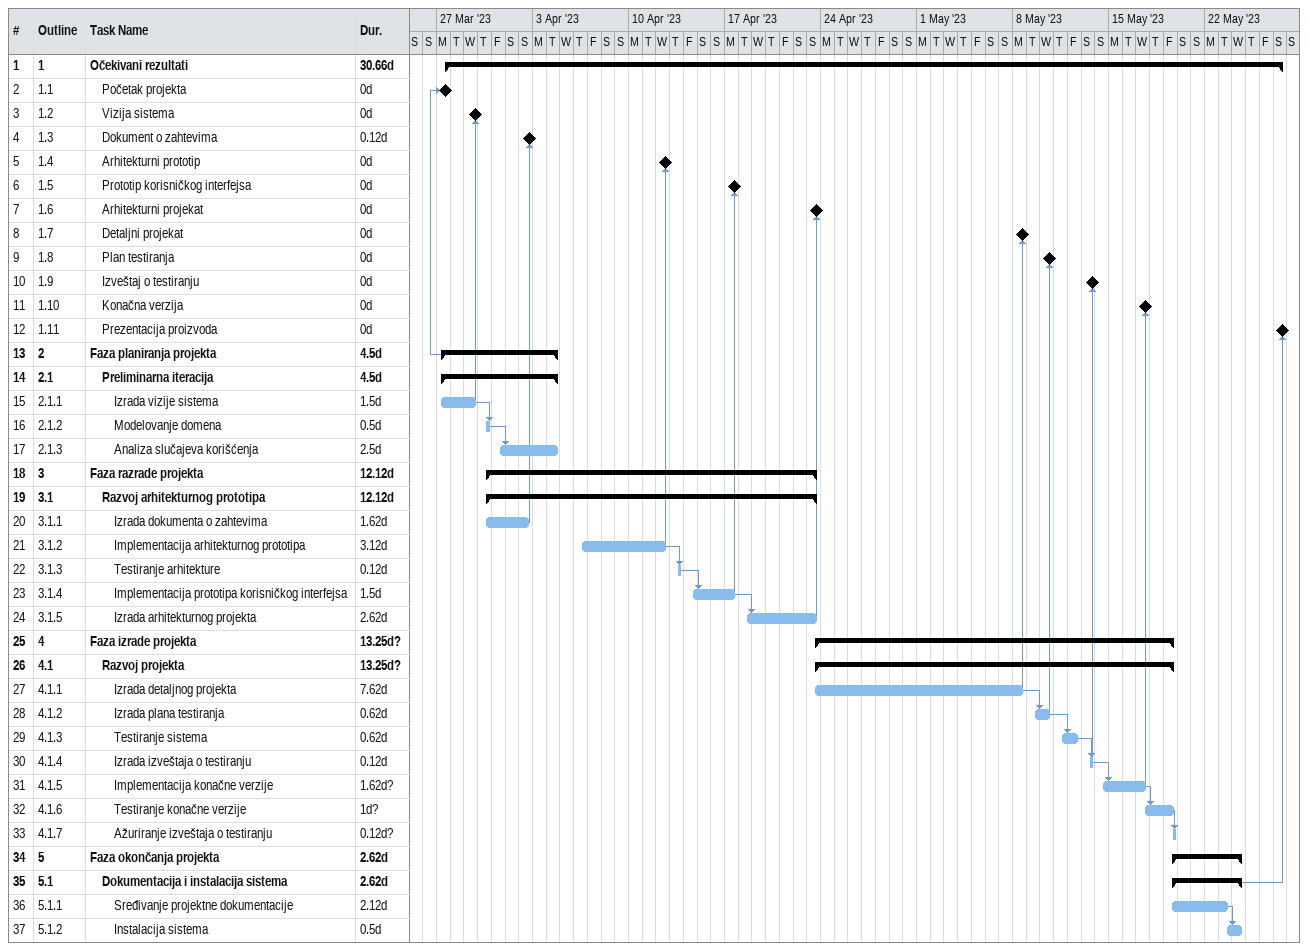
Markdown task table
| ID | WBS | Task | Duration | Start | Finish | Predecessors |
|---|---|---|---|---|---|---|
| 1 | 1 | **Očekivani rezultati** | 30.66d | 2023-03-27 | 2023-05-27 |  |
| 2 | 1.1 | Početak projekta | 0d | 2023-03-27 | 2023-03-27 | 13SS |
| 3 | 1.2 | Vizija sistema | 0d | 2023-03-29 | 2023-03-29 | 15 |
| 4 | 1.3 | Dokument o zahtevima | 0.12d | 2023-04-02 | 2023-04-02 | 20 |
| 5 | 1.4 | Arhitekturni prototip | 0d | 2023-04-12 | 2023-04-12 | 21 |
| 6 | 1.5 | Prototip korisničkog interfejsa | 0d | 2023-04-17 | 2023-04-17 | 23 |
| 7 | 1.6 | Arhitekturni projekat | 0d | 2023-04-23 | 2023-04-23 | 24 |
| 8 | 1.7 | Detaljni projekat | 0d | 2023-05-08 | 2023-05-08 | 27 |
| 9 | 1.8 | Plan testiranja | 0d | 2023-05-10 | 2023-05-10 | 28 |
| 10 | 1.9 | Izveštaj o testiranju | 0d | 2023-05-13 | 2023-05-13 | 30 |
| 11 | 1.10 | Konačna verzija | 0d | 2023-05-17 | 2023-05-17 | 31 |
| 12 | 1.11 | Prezentacija proizvoda | 0d | 2023-05-27 | 2023-05-27 | 35 |
| 13 | 2 | **Faza planiranja projekta** | 4.5d | 2023-03-27 | 2023-04-04 |  |
| 14 | 2.1 | **Preliminarna iteracija** | 4.5d | 2023-03-27 | 2023-04-04 |  |
| 15 | 2.1.1 | Izrada vizije sistema | 1.5d | 2023-03-27 | 2023-03-29 |  |
| 16 | 2.1.2 | Modelovanje domena | 0.5d | 2023-03-30 | 2023-03-30 | 15 |
| 17 | 2.1.3 | Analiza slučajeva korišćenja | 2.5d | 2023-03-31 | 2023-04-04 | 16 |
| 18 | 3 | **Faza razrade projekta** | 12.12d | 2023-03-30 | 2023-04-23 |  |
| 19 | 3.1 | **Razvoj arhitekturnog prototipa** | 12.12d | 2023-03-30 | 2023-04-23 |  |
| 20 | 3.1.1 | Izrada dokumenta o zahtevima | 1.62d | 2023-03-30 | 2023-04-02 |  |
| 21 | 3.1.2 | Implementacija arhitekturnog prototipa | 3.12d | 2023-04-06 | 2023-04-12 |  |
| 22 | 3.1.3 | Testiranje arhitekture | 0.12d | 2023-04-13 | 2023-04-13 | 21 |
| 23 | 3.1.4 | Implementacija prototipa korisničkog interfejsa | 1.5d | 2023-04-14 | 2023-04-17 | 22 |
| 24 | 3.1.5 | Izrada arhitekturnog projekta | 2.62d | 2023-04-18 | 2023-04-23 | 23 |
| 25 | 4 | **Faza izrade projekta** | 13.25d? | 2023-04-23 | 2023-05-19 |  |
| 26 | 4.1 | **Razvoj projekta** | 13.25d? | 2023-04-23 | 2023-05-19 |  |
| 27 | 4.1.1 | Izrada detaljnog projekta | 7.62d | 2023-04-23 | 2023-05-08 |  |
| 28 | 4.1.2 | Izrada plana testiranja | 0.62d | 2023-05-09 | 2023-05-10 | 27 |
| 29 | 4.1.3 | Testiranje sistema | 0.62d | 2023-05-11 | 2023-05-12 | 28 |
| 30 | 4.1.4 | Izrada izveštaja o testiranju | 0.12d | 2023-05-13 | 2023-05-13 | 29 |
| 31 | 4.1.5 | Implementacija konačne verzije | 1.62d? | 2023-05-14 | 2023-05-17 | 30 |
| 32 | 4.1.6 | Testiranje konačne verzije | 1d? | 2023-05-17 | 2023-05-19 | 31 |
| 33 | 4.1.7 | Ažuriranje izveštaja o testiranju | 0.12d? | 2023-05-19 | 2023-05-19 | 32 |
| 34 | 5 | **Faza okončanja projekta** | 2.62d | 2023-05-19 | 2023-05-24 |  |
| 35 | 5.1 | **Dokumentacija i instalacija sistema** | 2.62d | 2023-05-19 | 2023-05-24 |  |
| 36 | 5.1.1 | Sređivanje projektne dokumentacije | 2.12d | 2023-05-19 | 2023-05-23 |  |
| 37 | 5.1.2 | Instalacija sistema | 0.5d | 2023-05-23 | 2023-05-24 | 36 |
